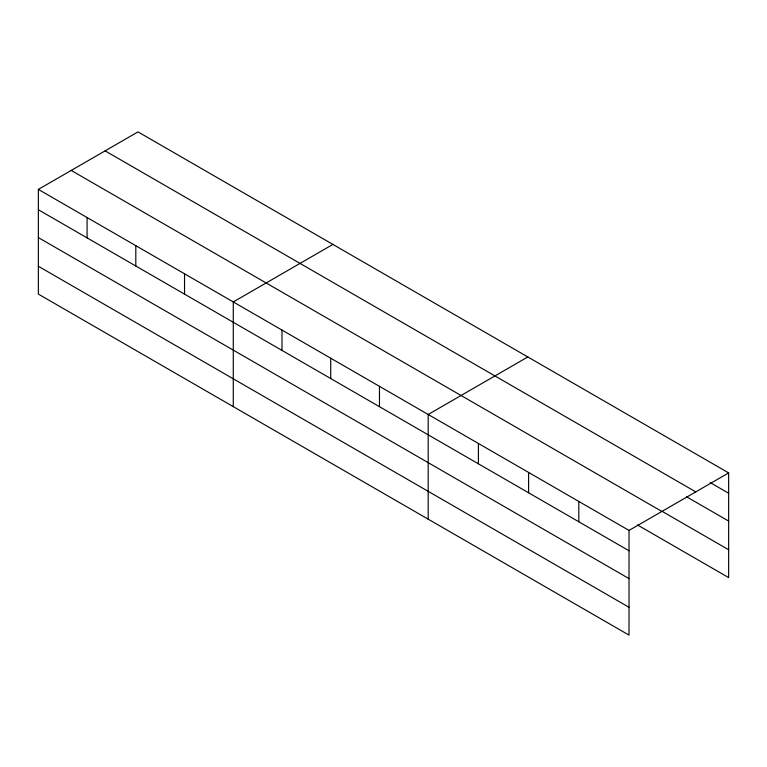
<?xml version="1.0" encoding="UTF-8"?>
<svg xmlns="http://www.w3.org/2000/svg" width="767" height="767" viewBox="0 0 767 767"><rect width="100%" height="100%" fill="white"/><g stroke="black" fill="none" stroke-linecap="round" stroke-linejoin="round"><path stroke-width="1.15" d="M629.017 578.596L629.017 530.428L38.35 189.401L38.35 294.097L629.017 635.114L629.017 578.596L38.35 237.578M637.454 524.944L728.65 577.599L728.65 472.903L137.983 131.886L38.35 189.401M332.907 244.424L233.273 301.939L233.273 406.635M527.821 356.952L428.187 414.477L428.187 519.173M629.017 530.428L728.65 472.903M710.204 482.587L728.65 493.239M105.108 150.869L695.774 491.887M686.638 496.824L728.65 521.071M662.046 511.301L728.65 549.757M71.226 170.427L661.892 511.445M38.35 209.736L629.017 550.764M38.35 266.264L629.017 607.282M578.807 501.436L578.807 521.771M528.607 472.453L528.607 492.788M478.397 443.46L478.397 463.795M379.464 386.347L379.464 406.683M330.73 358.208L330.73 378.543M281.997 330.078L281.997 350.414M184.54 273.809L184.54 294.144M135.807 245.67L135.807 266.005M87.083 217.54L87.083 237.875"/></g></svg>
